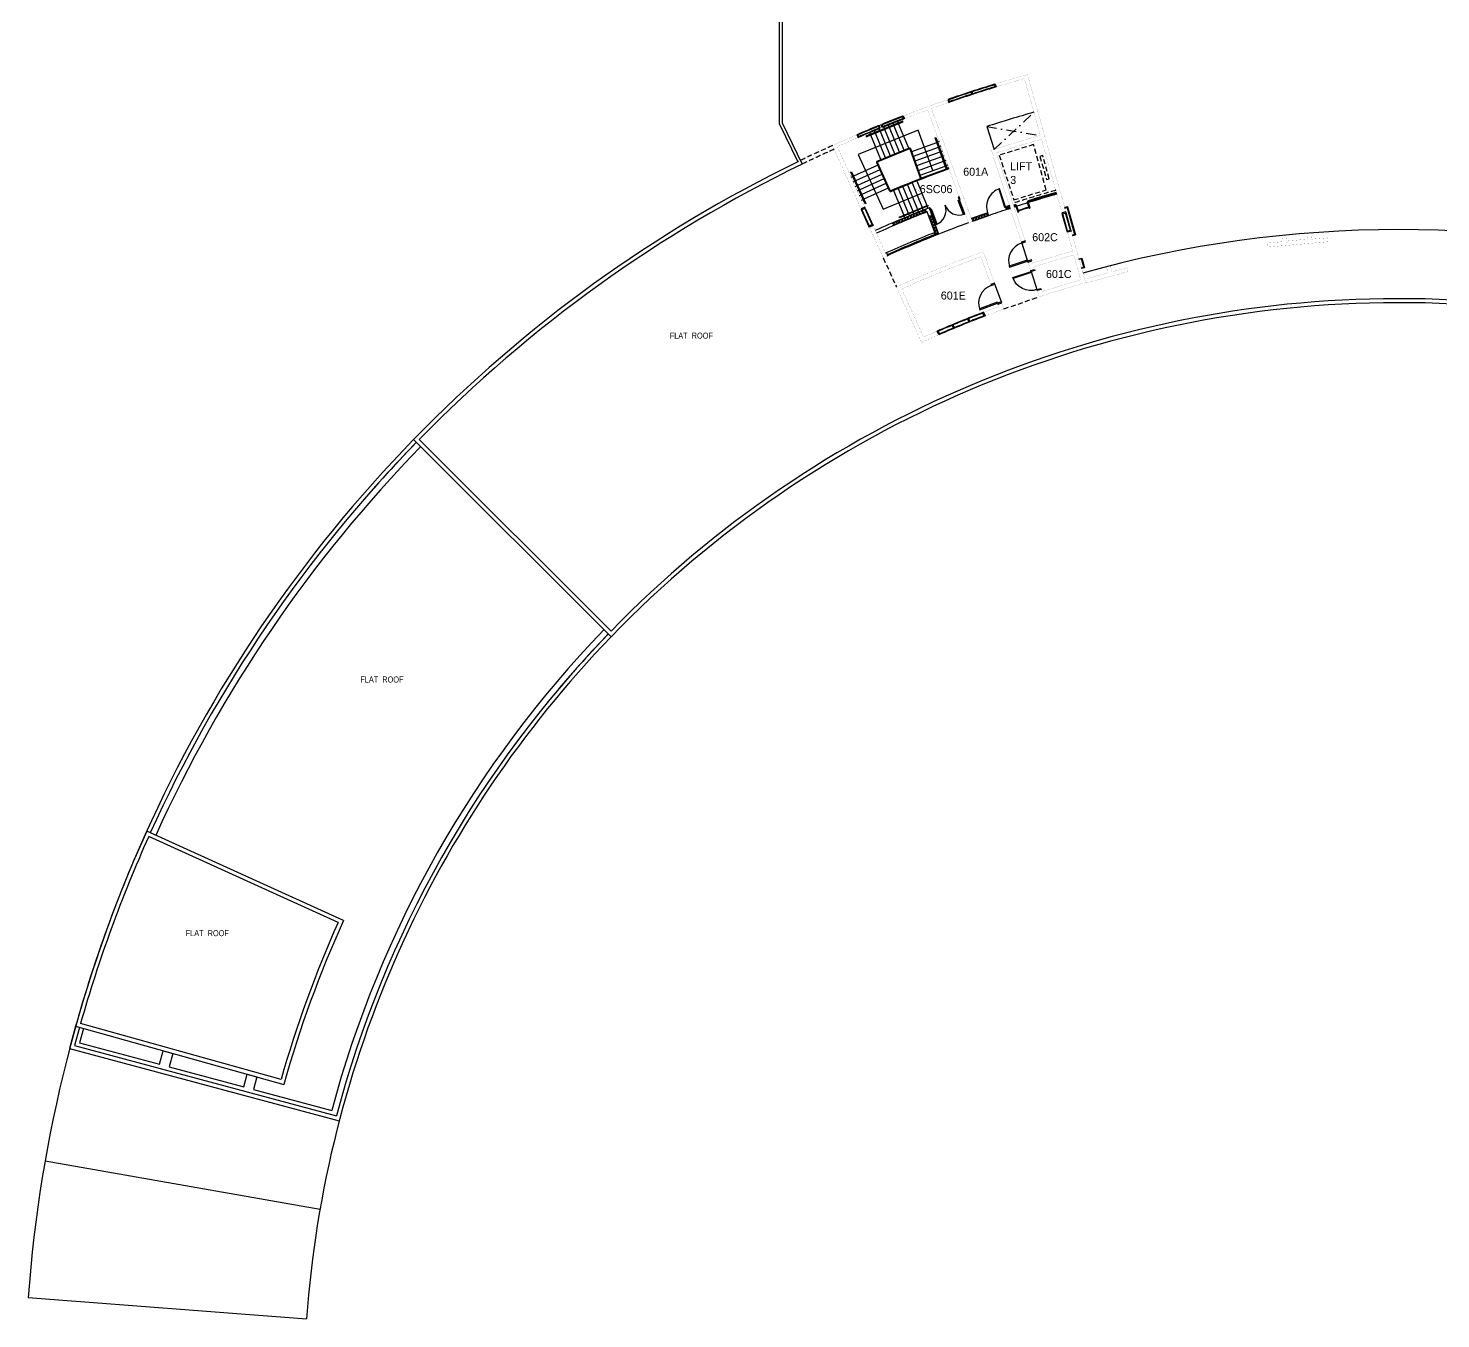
# Model space of a CAD drawing. Header units: millimetres. Extents: x -68474 to 336700, y -113450 to 53663.
# Drawn here: x -68474 to 2114, y -84576 to -20080 of the extents above; entities that cross this region are included whole.
import ezdxf

# ---------------------------------------------------------------- set-up
doc = ezdxf.new("R2010")
doc.units = ezdxf.units.MM
doc.header["$LTSCALE"] = 1000
doc.linetypes.add('s4148a$0$DASHDOT', pattern=[1, 0.5, -0.25, 0, -0.25])
doc.linetypes.add('s4148a$0$HIDDEN', pattern=[0.375, 0.25, -0.125])
for name, color, linetype in [('s4148a$0$11', 14, 'Continuous'), ('s4148a$0$20', 7, 'Continuous'), ('s4148a$0$22', 7, 'Continuous'), ('s4148a$0$23', 7, 'Continuous'), ('s4148a$0$25', 7, 'Continuous'), ('s4148a$0$30', 7, 'Continuous'), ('s4148a$0$42', 7, 'Continuous'), ('s4148a$0$48', 7, 'Continuous'), ('s4148a$0$ROOM-NO', 4, 'Continuous')]:
    doc.layers.add(name, color=color, linetype=linetype)
doc.styles.add('s4148a$0$STANDARD', font='txt')

# ---------------------------------------------------------------- blocks, each defined once
blk = doc.blocks.new('s4148a$0$D1050A')
at = {"layer": 's4148a$0$30', "color": 14, "linetype": 'Continuous'}
for points in [[(0.05, 0.2), (0.1001, 0.2), (0.1, 1.15), (0.05, 1.15)], [(0, 0), (0.05, 0), (0.05, 0.2), (0, 0.2)], [(1, 0), (1.05, 0), (1.0501, 0.2), (1, 0.2)]]:
    blk.add_lwpolyline(points, close=True, dxfattribs=at)
blk.add_arc((0.05, 0.200001), 0.950005, 0.000131, 90.000131, dxfattribs=at)
blk = doc.blocks.new('s4148a$0$D1600B')
at = {"layer": 's4148a$0$30', "color": 14, "linetype": 'Continuous'}
for points in [[(0, 0), (0.05, 0), (0.0501, 0.9), (0.1, 0.9), (0.1, 0.15), (0, 0.15), (0, 0)], [(1.6, 0), (1.55, 0), (1.5501, 0.9), (1.5, 0.9), (1.5, 0.15), (1.6, 0.15), (1.6, 0)]]:
    blk.add_lwpolyline(points, dxfattribs=at)
for centre, start, end in [((0.05, 0.15), 359.999944, 89.999944), ((1.550004, 0.149999), 89.999942, 179.999942)]:
    blk.add_arc(centre, 0.750002, start, end, dxfattribs=at)
blk = doc.blocks.new('s4148a$0$HAT15')
at = {"layer": 's4148a$0$22', "color": 14, "linetype": 'Continuous'}
for p, q in [((0, 0), (0.15, 0.15)), ((0, 0.15), (0.15, 0))]:
    blk.add_line(p, q, dxfattribs=at)
blk = doc.blocks.new('s4148a$0$CATLAD')
at = {"layer": 's4148a$0$25', "color": 10, "linetype": 'Continuous'}
blk.add_lwpolyline([(-0.15, -0.032), (-0.15, 0.468), (0, 0.468), (0, 0.436), (-0.118, 0.436), (-0.118, 0), (0, 0), (0, -0.032), (-0.15, -0.032)], dxfattribs=at)

msp = doc.modelspace()

# ---------------------------------------------------------------- linework, layer by layer
at = {"layer": 's4148a$0$11', "color": 14, "linetype": 'Continuous'}
msp.add_line((-20580.4, -29321.4), (-20533.7, -29464), dxfattribs=at)
at = {"layer": 's4148a$0$11', "color": 14, "linetype": 'Continuous', "const_width": 5}
for points in [[(-18539.5, -22395.5, 0.006105), (-20148.1, -22867.9, 0.006105)], [(-18691.6, -22594.2, 0.005375), (-20104.1, -23011.3, 0.005375)], [(-22524.1, -23644.9, 0.008611), (-24744.1, -24459, 0.008611)], [(-22474.9, -23786.6, 0.003336), (-23336.5, -24092.3, 0.003336)], [(-23524.2, -24160.6, 0.004546), (-24690.1, -24599, 0.004546)], [(-27059.2, -25402.3, 0.004892), (-28288.6, -25943.9, 0.004892)], [(-25952.2, -24939, -0.000364), (-25859.6, -24901.3, -0.000364)], [(-25895.6, -25077.9, -0.000365), (-25803, -25040.2, -0.000365)], [(-27000.1, -25540.2, 0.004161), (-28044.3, -25998.3, 0.004161)], [(-17895.3, -25434.8, 0.009771), (-20345.8, -26182.2, 0.009771)], [(-17843.2, -25627.9, 0.008996), (-20093.4, -26310.4, 0.008996)], [(-25090.1, -33003.1, -0.019226), (-20752.7, -31239.6, -0.019226)], [(-20872.5, -31496.1, 0.017577), (-24825.1, -33103.1, 0.017577)], [(-16281.7, -31213.7, 0.008805), (-18288.6, -31822.5, 0.008805)], [(-16227, -31406.1, 0.008805), (-18227.2, -32012.9, 0.008805)], [(-15630.7, -32796.4, 0.010478), (-17950.9, -33500.2, 0.010478)], [(-15877.3, -32658.2, 0.008756), (-17822.9, -33248.4, 0.008756)], [(-19971.7, -33988.3, 0.003497), (-20732.2, -34273, 0.003497)], [(-19715.8, -34107.9, 0.004358), (-20660.8, -34459.8, 0.004358)], [(-23055.3, -35219.2, 0.00318), (-23731.2, -35516.8, 0.00318)], [(-22975.9, -35402.7, 0.004042), (-23831.4, -35781.2, 0.004042)]]:
    msp.add_lwpolyline(points, format="xyb", dxfattribs=at)
for points in [[(-18539.5, -22395.5), (-16620.4, -29257.5), (-16812.9, -29311.4), (-17843.2, -25627.9)], [(-20104.1, -23011.3), (-20148.1, -22867.9)], [(-18691.6, -22594.2), (-17897, -25435.3)], [(-22474.9, -23786.6), (-22524.1, -23644.9)], [(-24744.1, -24459), (-24690.1, -24599)], [(-23524.2, -24160.6), (-21484.6, -29802.9), (-21296.6, -29734.9), (-23336.5, -24092.3)], [(-27059.2, -25402.3), (-27000.1, -25540.2)], [(-25952.2, -24938.9), (-25895.6, -25077.8)], [(-25859.6, -24901.2), (-25803, -25040.1)], [(-28288.7, -25943.9), (-26853.6, -29109.2), (-26672.1, -29027), (-28044.3, -25998.3)], [(-20093.4, -26310.4), (-18654.8, -30706.1), (-18844.9, -30768.3), (-20345.8, -26182.2)], [(-15630.7, -32796.4), (-16351, -30220.7), (-16543.5, -30274.5), (-16280.9, -31213.5)], [(-20752.7, -31239.6), (-20183.3, -32814.8), (-20371.4, -32882.8), (-20872.5, -31496.1)], [(-18288.6, -31822.5), (-18328.3, -31704), (-18518.5, -31765.7), (-18378.5, -32193.4), (-18188.3, -32131.7), (-18227.2, -32012.9)], [(-16227, -31406.1), (-15876.9, -32658.1)], [(-25090.1, -33003.1), (-23831.4, -35781.2)], [(-24825.1, -33103.1), (-23731.2, -35516.8)], [(-17822.9, -33248.4), (-17861.4, -33129.5), (-18052, -33191.3), (-17950.9, -33500.2)], [(-19715.8, -34107.9), (-19826.3, -33802.3), (-20014.2, -33870.7), (-19971.7, -33988.3)], [(-20732.2, -34273), (-20660.8, -34459.8)], [(-22975.9, -35402.7), (-23055.3, -35219.2)]]:
    msp.add_lwpolyline(points, dxfattribs=at)
at = {"layer": 's4148a$0$11', "color": 14, "linetype": 'Continuous'}
msp.add_lwpolyline([(-19396.7, -29080.7), (-19443.4, -28938.2), (-19585.8, -28984.8), (-19539.1, -29127.3)], close=True, dxfattribs=at)
msp.add_lwpolyline([(-23456.1, -29055.3), (-22978.3, -30376.8), (-23119.3, -30427.7), (-23544.6, -29251.7)], dxfattribs=at)
at = {"layer": 's4148a$0$11', "color": 14, "linetype": 'Continuous', "const_width": 5}
msp.add_lwpolyline([(-26440.7, -30020), (-25749, -31545.6), (-25568.2, -31463.6), (-26259.9, -29938)], close=True, dxfattribs=at)
at = {"layer": 's4148a$0$11', "color": 14, "linetype": 'Continuous'}
for radius, start, end in [(63905, 111.533661, 114.150828), (63755, 111.672475, 114.150294), (62655, 109.176119, 109.920625), (62505, 109.178625, 109.920736)]:
    msp.add_arc((0.1, -88499.9), radius, start, end, dxfattribs=at)
at = {"layer": 's4148a$0$20', "color": 2, "linetype": 'Continuous', "const_width": 5}
for points in [[(-6535, -31015.2), (-6552.4, -30815.9), (-5780.3, -30748.4), (-5807.9, -30434.6), (-5608.7, -30415.1), (-5582.5, -30713.9), (-4536.5, -30622.4), (-4562.7, -30323.6), (-4363.4, -30308.3), (-4335.8, -30622), (-3563.9, -30554.4), (-3546.5, -30753.7)], [(-15680.4, -32618.5), (-14513.5, -32305.9), (-14595.6, -31999.8), (-14402, -31950.1), (-14320.3, -32254.2), (-13571.9, -32053.6), (-13520.1, -32246.9), (-15628.6, -32811.8)]]:
    msp.add_lwpolyline(points, close=True, dxfattribs=at)
msp.add_lwpolyline([(-15680.4, -32618.5), (-14513.5, -32305.9)], dxfattribs=at)
at = {"layer": 's4148a$0$22', "color": 14, "linetype": 'Continuous'}
for p, q in [((-24984.6, -29844.5), (-24895.8, -29643.8)), ((-24698.2, -29723.3), (-24886, -29639.7)), ((-24841.2, -29783.6), (-24751.9, -29583.1)), ((-24554.5, -29663.1), (-24742.1, -29579.1)), ((-24697.7, -29723.1), (-24607.9, -29522.8)), ((-24410.7, -29603.3), (-24598.1, -29518.8)), ((-24554, -29662.9), (-24463.7, -29462.8)), ((-24266.7, -29543.8), (-24453.9, -29458.9)), ((-24410.2, -29603.1), (-24319.4, -29403.2)), ((-24122.6, -29484.7), (-24309.6, -29399.3)), ((-24266.2, -29543.6), (-24174.9, -29344)), ((-23978.3, -29425.9), (-24165.1, -29340.1)), ((-24122.1, -29484.5), (-24030.3, -29285.1)), ((-23833.9, -29367.5), (-24020.5, -29281.2)), ((-23977.8, -29425.7), (-23885.5, -29226.6)), ((-23689.3, -29309.4), (-23875.7, -29222.7)), ((-23833.4, -29367.3), (-23740.6, -29168.4)), ((-23544.6, -29251.7), (-23730.8, -29164.5)), ((-23688.8, -29309.2), (-23595.6, -29110.6)), ((-21347.6, -29593.8), (-21155.3, -29683.9)), ((-21206.6, -29542.9), (-21296.6, -29734.9)), ((-21205.7, -29542.6), (-21013.6, -29633.1)), ((-21064.5, -29492), (-21155, -29683.8)), ((-21063.6, -29491.7), (-20871.8, -29582.7)), ((-20922.3, -29441.4), (-21013.3, -29633)), ((-20921.4, -29441.1), (-20729.8, -29532.6)), ((-20780, -29391.2), (-20871.5, -29582.6)), ((-20779.1, -29390.9), (-20587.7, -29482.8)), ((-20637.6, -29341.3), (-20729.5, -29532.5)), ((-25128.3, -29905.9), (-25316.7, -29823.7)), ((-25270.9, -29967.3), (-25183.1, -29766.2)), ((-24985.1, -29844.7), (-25173.3, -29762)), ((-25127.8, -29905.7), (-25039.5, -29704.8)), ((-24841.7, -29783.8), (-25029.7, -29700.7))]:
    msp.add_line(p, q, dxfattribs=at)
at = {"layer": 's4148a$0$23', "color": 14, "linetype": 'Continuous'}
for p, q in [((-16557.1, -30226.3), (-16799.4, -29359.5)), ((-16533, -30219.5), (-16775.3, -29352.7)), ((-16388.5, -30179.2), (-16630.8, -29312.4)), ((-16364.5, -30172.5), (-16606.8, -29305.7))]:
    msp.add_line(p, q, dxfattribs=at)
at = {"layer": 's4148a$0$23', "color": 14, "linetype": 's4148a$0$HIDDEN'}
for p, q in [((-25746.4, -31554.8), (-25090.1, -33003.1)), ((-19715.8, -34107.9), (-17950.9, -33500.2))]:
    msp.add_line(p, q, dxfattribs=at)
at = {"layer": 's4148a$0$23', "color": 1, "linetype": 'Continuous'}
for p, q in [((-49213.4, -40629.8), (-39348, -50495.2)), ((-48932.3, -40628.1), (-39350.3, -50210.1)), ((-52718.5, -64668.3), (-62555.8, -60210.9)), ((-52982.7, -64767.9), (-62455.8, -60475.7)), ((-55841.5, -72622.4), (-65857.5, -69822)), ((-66104.2, -69960.1), (-55703.3, -72868.9)), ((-67629.1, -76676.4), (-53891, -79098.8)), ((-68473.5, -83511.8), (-54564, -84576))]:
    msp.add_line(p, q, dxfattribs=at)
for points in [[(-30949.9, -18249.9), (-30949.9, -24834), (-30020.4, -26756.4)], [(-30799.9, -18249.9), (-30799.9, -24799.9), (-29798.5, -26870.9)]]:
    msp.add_lwpolyline(points, dxfattribs=at)
at = {"layer": 's4148a$0$23', "color": 14, "linetype": 'Continuous'}
for points in [[(-21316.8, -23396), (-21363.4, -23253.4), (-21315.9, -23237.9), (-21269.3, -23380.5)], [(-20148.1, -22867.9), (-20104.1, -23011.3), (-20151.9, -23026), (-20195.9, -22882.6)], [(-22524.1, -23644.9), (-22474.9, -23786.6), (-22427.7, -23770.2), (-22476.9, -23628.5)], [(-24744.1, -24459), (-24690.1, -24598.9), (-24736.7, -24616.9), (-24790.7, -24477)], [(-27059.2, -25402.3), (-27000.1, -25540.2), (-26954.1, -25520.5), (-27013.2, -25382.6)], [(-25895.6, -25077.8), (-25952.2, -24938.9), (-25998.5, -24957.8), (-25941.9, -25096.7)], [(-25803, -25040.1), (-25859.6, -24901.2), (-25813.3, -24882.3), (-25756.7, -25021.2)], [(-26853.6, -29109.2), (-26832.9, -29154.8), (-26650.8, -29072.2), (-26671.5, -29026.6)], [(-26461.3, -29974.4), (-26832.9, -29154.7), (-26650.8, -29072.2), (-26279.2, -29891.9)], [(-26438.5, -29964), (-26810.1, -29144.4), (-26673.5, -29082.5), (-26301.9, -29902.1)], [(-16812.9, -29311.4), (-16799.4, -29359.6), (-16606.8, -29305.7), (-16620.3, -29257.5)], [(-16681.1, -29041), (-16674.4, -29065), (-16529.8, -29024.6), (-16536.5, -29000.6)], [(-16536.6, -29000.6), (-16146, -30397), (-16170, -30403.7), (-16560.6, -29007.3)], [(-16162.3, -30375.6), (-16539.5, -29027.3), (-16544.2, -29028.6), (-16167, -30376.9)], [(-26440.7, -30020), (-26461.3, -29974.5), (-26279.2, -29891.9), (-26258.6, -29937.4)], [(-16543.6, -30274.5), (-16557.1, -30226.4), (-16364.5, -30172.5), (-16351, -30220.6)], [(-16146, -30397), (-16152.7, -30372.9), (-16297.2, -30413.3), (-16290.5, -30437.4)], [(-21459.8, -34773.2), (-21533.9, -34587.4), (-21487.5, -34568.9), (-21413.4, -34754.7)], [(-20732.2, -34273), (-20660.8, -34459.8), (-20707.5, -34477.7), (-20778.9, -34290.9)], [(-22975.9, -35402.7), (-23055.3, -35219.2), (-23009.4, -35199.3), (-22930, -35382.8)], [(-22231.6, -35087.6), (-22308.4, -34902.9), (-22262.2, -34883.7), (-22185.4, -35068.4)]]:
    msp.add_lwpolyline(points, close=True, dxfattribs=at)
at = {"layer": 's4148a$0$23', "color": 2, "linetype": 'Continuous'}
for points in [[(-66104.2, -69960.1), (-66406.1, -71068.8), (-52929.1, -74679.9)], [(-65911.2, -70012.7), (-66160.4, -70927.6), (-53072.7, -74434.4)], [(-65718.2, -70065.3), (-65914.7, -70786.4), (-61906.3, -71860.1), (-61725.1, -71184.8), (-61243.7, -71319.4), (-61423.4, -71989.5), (-57704.5, -72986), (-57535.6, -72356.5), (-57054.2, -72491.1), (-57221.6, -73115.4), (-53310.7, -74163.5)]]:
    msp.add_lwpolyline(points, dxfattribs=at)
at = {"layer": 's4148a$0$23', "color": 14, "linetype": 'Continuous'}
for radius, start, end in [(68655, 107.107564, 109.110456), (68630, 108.129881, 109.110442), (68505, 107.114711, 109.110375), (68630, 107.107578, 108.088169), (68530, 107.10765, 108.08815), (68530, 108.129931, 109.110389), (68655, 111.167281, 112.085283), (68630, 111.167281, 112.085283), (68530, 111.167414, 112.085097), (68505, 111.167414, 112.085097), (68655, 112.252192, 113.170228), (68630, 112.252192, 113.170228), (68530, 112.252372, 113.170164), (68505, 112.252372, 113.170164), (58055, 110.923103, 113.398894), (57855, 110.923108, 113.398897), (58030, 110.972492, 111.723694), (57880, 110.972633, 111.723644), (58030, 112.598389, 113.3495), (57880, 112.598442, 113.349375), (58030, 111.773017, 112.548989), (57880, 111.773094, 112.548914)]:
    msp.add_arc((0.1, -88499.9), radius, start, end, dxfattribs=at)
at = {"layer": 's4148a$0$23', "color": 1, "linetype": 's4148a$0$HIDDEN'}
for radius, start, end in [(68655, 114.333208, 115.929628), (68455.1, 114.333086, 115.804533)]:
    msp.add_arc((0.1, -88499.9), radius, start, end, dxfattribs=at)
at = {"layer": 's4148a$0$23', "color": 1, "linetype": 'Continuous'}
for radius, start, end in [(68655, 115.929628, 135.792783), (68455, 115.804533, 135.627714), (58355, 74.3255, 105.6745), (54905, 44.323931, 135.782614), (54705, 44.113033, 135.994947), (68655, 135.792783, 175.833375), (68455, 135.792783, 155.666711), (68455, 135.795097, 139.916083), (68155.3, 135.792783, 155.6669), (54705, 135.994964, 175.886733), (55204.9, 135.994964, 164.947569), (54905, 135.994964, 165.157075), (54905, 135.991339, 139.895483), (68655, 155.666631, 164.333186), (68455, 155.833942, 164.165706), (58055, 155.871486, 164.127894), (57855, 155.674511, 164.325275)]:
    msp.add_arc((0.1, -88499.9), radius, start, end, dxfattribs=at)
at = {"layer": 's4148a$0$25', "color": 10, "linetype": 's4148a$0$DASHDOT'}
for p, q in [((-20203.1, -26135.7), (-18220, -24279.5)), ((-20576.6, -24995.3), (-17895.3, -25434.8))]:
    msp.add_line(p, q, dxfattribs=at)
at = {"layer": 's4148a$0$25', "color": 10, "linetype": 'Continuous'}
for p, q in [((-26380.9, -25380.5), (-26415.2, -25296.8)), ((-26149.6, -25285.7), (-26183.9, -25202)), ((-25630.1, -26552.8), (-26134.5, -25322.5)), ((-25918.2, -25190.9), (-25952.5, -25107.2)), ((-25903.2, -25227.7), (-25398.6, -26458.4)), ((-25686.9, -25096.1), (-25721.2, -25012.4)), ((-25167.5, -26363.1), (-25671.8, -25133.2)), ((-25455.5, -25001.3), (-25489.8, -24917.6)), ((-24936.2, -26268.3), (-25440.5, -25038.5)), ((-25224.3, -24906.6), (-25258.6, -24822.9)), ((-24704.9, -26173.5), (-25209.3, -24943.2)), ((-25026.4, -24729.9), (-24992.8, -24812)), ((-24473.5, -26078.6), (-24977.5, -24849.1)), ((-20576.6, -24995.3), (-20203.1, -26135.7)), ((-25861.4, -26647.6), (-26365.8, -25417.3)), ((-24457.2, -26073.2), (-26039.9, -26720.7)), ((-24442.1, -26110.3), (-26024.7, -26758)), ((-23846.6, -27563.3), (-24371.5, -26111.2)), ((-24321.2, -26241), (-23074, -25789.8)), ((-24236.1, -26476), (-22988.9, -26024.8)), ((-22950.9, -25745.3), (-23035.5, -25775.9)), ((-22865.8, -25980.3), (-22950.4, -26010.9)), ((-25440.9, -28206.5), (-26074.3, -26808)), ((-25404.5, -28190.1), (-26038, -26791.6)), ((-23884.9, -27574.9), (-24409.1, -26124.9)), ((-24151.1, -26711.1), (-22903.9, -26259.9)), ((-24066, -26946.2), (-22818.8, -26495)), ((-23981, -27181.3), (-22733.8, -26730.1)), ((-22780.8, -26215.4), (-22865.4, -26246)), ((-22695.7, -26450.5), (-22780.3, -26481.1)), ((-22610.7, -26685.6), (-22695.3, -26716.2)), ((-27350.8, -27529.5), (-27268.5, -27492.2)), ((-26022.9, -26928), (-27232.4, -27475.9)), ((-25919.7, -27155.7), (-27129.2, -27703.6)), ((-25816.5, -27383.4), (-27026, -27931.3)), ((-23895.9, -27416.4), (-22648.7, -26965.2)), ((-22525.7, -26920.7), (-22610.3, -26951.3)), ((-27247.5, -27757.2), (-27165.2, -27719.9)), ((-27144.3, -27984.9), (-27062, -27947.6)), ((-27041.1, -28212.6), (-26958.8, -28175.3)), ((-25713.4, -27611.1), (-26922.9, -28159)), ((-25610.2, -27838.8), (-26819.7, -28386.7)), ((-25507.1, -28066.6), (-26716.6, -28614.5)), ((-25230.2, -28187.9), (-24725.8, -29418.6)), ((-24998.8, -28093), (-24494.4, -29323.7)), ((-24767.5, -27998.2), (-24263.1, -29228.9)), ((-24536.2, -27903.4), (-24031.8, -29134.1)), ((-24304.8, -27808.6), (-23800.4, -29039.3)), ((-24073.5, -27713.8), (-23569.1, -28944.4)), ((-26937.9, -28440.3), (-26855.6, -28403)), ((-26834.7, -28668), (-26752.4, -28630.7)), ((-18547.1, -28783.9), (-18454.2, -29067.9)), ((-18547.1, -28783.9), (-18454.2, -29067.9)), ((-18508.8, -28772), (-18416, -29055.7)), ((-18508.8, -28772), (-18416, -29055.7)), ((-24710.7, -29455.6), (-24672.9, -29547.8)), ((-24479.4, -29360.7), (-24441.5, -29453.1)), ((-24210.2, -29358), (-24247.9, -29266.2)), ((-23979.1, -29262.7), (-24016.6, -29171.1)), ((-23747, -29169.6), (-23785.3, -29076.1)), ((-23514.2, -29078.4), (-23554.2, -28981)), ((-19119.4, -28964.6), (-19024.5, -29254.5)), ((-19119.4, -28964.6), (-19024.5, -29254.5)), ((-19081.2, -28952.4), (-18986.3, -29242.3)), ((-19081.2, -28952.4), (-18986.3, -29242.3)), ((-18845, -30767.7), (-18518.5, -31765.7)), ((-18378.5, -32193.4), (-18052, -33191.3)), ((-19826.3, -33802.3), (-20183.3, -32814.8))]:
    msp.add_line(p, q, dxfattribs=at)
for points in [[(-23272.2, -27190.8), (-24004, -25167.8), (-26993.9, -26393.2), (-25757.4, -29123), (-23821.2, -28329.1)], [(-22596.6, -27108.7), (-23158.4, -25554.5), (-23120.8, -25540.9), (-22559, -27094.9)]]:
    msp.add_lwpolyline(points, dxfattribs=at)
for points in [[(-24761.4, -24717.3), (-26612.4, -25474.9), (-26597.2, -25511.9), (-24746.2, -24754.3)], [(-27335.3, -27247.9), (-26613, -28842), (-26649.4, -28858.5), (-27371.7, -27264.4)], [(-24957.2, -29513.4), (-23522.7, -28925.6), (-23507.5, -28962.6), (-24942, -29550.4)]]:
    msp.add_lwpolyline(points, close=True, dxfattribs=at)
at = {"layer": 's4148a$0$25', "color": 10, "linetype": 'Continuous', "const_width": 5}
msp.add_lwpolyline([(-23892.9, -28824.7), (-23823.3, -28328.8), (-24217.3, -28021)], dxfattribs=at)
at = {"layer": 's4148a$0$25', "color": 10, "linetype": 'Continuous'}
for centre, radius, start, end in [((0.1, -88499.9), 66755, 105.839489, 107.9538), ((-24432.6, -26133.3), 65, 19.877231, 112.254425), ((-24432.7, -26133.4), 25, 19.870517, 112.268253), ((-26015.2, -26780.9), 65, 112.338206, 204.567169), ((-26015.2, -26781.2), 25, 112.263997, 204.590117), ((1.7, -88503.9), 65422.1, 110.093917, 112.820764), ((16.9, -88540.8), 65422.1, 110.09545, 112.820764), ((-25381.7, -28179.7), 65, 204.371258, 292.359692), ((-25381.7, -28179.8), 25, 204.346956, 292.373431), ((-23909.2, -27581), 25, 292.274844, 19.855211), ((-23909.1, -27581), 65, 358.850717, 19.872169), ((0.1, -88499.9), 62595, 107.827336, 107.895831), ((0.1, -88499.9), 62595, 107.827336, 107.895831), ((-19143.1, -28972.3), 65, 17.821883, 108.100539), ((-19143.1, -28972.3), 65, 17.821883, 108.100539), ((0.1, -88499.9), 62505, 107.253933, 107.7673), ((0.1, -88499.9), 62505, 107.253933, 107.7673), ((-18484.9, -28764.6), 65, 108.100539, 197.238558), ((-18484.9, -28764.6), 65, 108.100539, 197.238558), ((-18484.9, -28764.6), 25, 108.145578, 197.203747), ((-18484.9, -28764.6), 25, 108.145578, 197.203747), ((0.1, -88499.9), 62595, 105.853733, 107.195542), ((0.1, -88499.9), 62595, 105.853733, 107.195542), ((0.1, -88499.9), 62505, 105.854061, 107.217167), ((0.1, -88499.9), 62505, 105.854061, 107.217167), ((0.1, -88499.9), 62555, 105.853878, 107.194972), ((0.1, -88499.9), 62555, 105.853878, 107.194972), ((0.1, -88499.9), 62505, 108.216122, 109.178636), ((0.1, -88499.9), 62555, 107.827147, 107.895831), ((0.1, -88499.9), 62555, 107.827147, 107.895831), ((0.1, -88499.9), 62505, 107.804064, 107.895831), ((0.1, -88499.9), 62505, 107.804064, 107.895831), ((-19143.1, -28972.3), 24.9, 17.998694, 108.145578), ((-19143.1, -28972.3), 24.9, 17.998694, 108.145578), ((-19005.4, -29248.4), 20.1, 197.712011, 17.712011), ((-19005.4, -29248.4), 20.1, 197.712011, 17.712011), ((0.1, -88499.9), 62280, 107.250483, 107.765856), ((0.1, -88499.9), 62280, 107.250483, 107.765856), ((0.1, -88499.9), 62255, 107.250483, 107.765856), ((0.1, -88499.9), 62255, 107.250483, 107.765856), ((-18435.1, -29061.8), 20.1, 197.712011, 17.712011), ((-18435.1, -29061.8), 20.1, 197.712011, 17.712011), ((0.1, -88499.9), 62505.4, 110.104, 111.570878)]:
    msp.add_arc(centre, radius, start, end, dxfattribs=at)
at = {"layer": 's4148a$0$25', "color": 10, "linetype": 's4148a$0$HIDDEN'}
msp.add_arc((0.1, -88499.9), 62705, 105.853333, 107.896453, dxfattribs=at)
at = {"layer": 's4148a$0$30', "color": 2, "linetype": 'Continuous'}
for p, q in [((-23216.9, -30304.8), (-23165.8, -30445.9)), ((-23216.9, -30304.8), (-23165.8, -30445.9)), ((-25584.1, -31305.7), (-25522.7, -31442.7)), ((-25584.1, -31305.7), (-25522.7, -31442.7))]:
    msp.add_line(p, q, dxfattribs=at)
at = {"layer": 's4148a$0$30', "color": 14, "linetype": 'Continuous'}
msp.add_lwpolyline([(-19633.3, -29000.4), (-19928.9, -28097.6), (-19976.4, -28113.1), (-19680.9, -29016), (-19585.8, -28984.8), (-19539.1, -29127.4), (-19586.7, -29142.9), (-19633.3, -29000.4)], dxfattribs=at)
msp.add_lwpolyline([(-20486.3, -29448.4), (-20533.7, -29464), (-20580.4, -29321.4), (-20532.9, -29305.9)], close=True, dxfattribs=at)
msp.add_arc((-19633.3, -29000.4), 950, 108.130003, 198.755864, dxfattribs=at)
at = {"layer": 's4148a$0$30', "color": 2, "linetype": 'Continuous'}
for radius, start, end in [(62655.5, 111.703847, 114.145814), (62655.5, 111.703847, 114.145814), (62505.5, 111.708233, 114.145814), (62505.5, 111.708233, 114.145814), (62555.5, 111.752531, 114.099933), (62555.5, 111.752531, 114.099933)]:
    msp.add_arc((0.1, -88499.9), radius, start, end, dxfattribs=at)
at = {"layer": 's4148a$0$42', "color": 10, "linetype": 's4148a$0$HIDDEN'}
for points in [[(-17602.2, -28159.9), (-18235.2, -25896.7), (-19951.7, -26421.8), (-19220.4, -28655.7)], [(-17446.7, -27601.6), (-17769.9, -26446), (-17914.4, -26486.4), (-17591.2, -27642)]]:
    msp.add_lwpolyline(points, close=True, dxfattribs=at)

# ---------------------------------------------------------------- block references
at = {"zscale": 1000}
for name, p, xscale, yscale, rotation in [('s4148a$0$D1600B', (-21951.5, -28511.2), 999.998, 999.998, 199.881055), ('s4148a$0$HAT15', (-19585.8, -28984.8), 999.9970000000001, 999.9970000000001, 288.1300299999999), ('s4148a$0$HAT15', (-23476.4, -29440.2), 999.9979999999999, 999.9979999999999, 289.881055), ('s4148a$0$HAT15', (-23425.4, -29581.3), 999.9979999999999, 999.9979999999999, 289.881055), ('s4148a$0$HAT15', (-23374.4, -29722.4), 999.9979999999999, 999.9979999999999, 289.881055), ('s4148a$0$HAT15', (-23323.4, -29863.5), 999.9979999999999, 999.9979999999999, 289.881055), ('s4148a$0$HAT15', (-23272.4, -30004.6), 999.9979999999999, 999.9979999999999, 289.881055), ('s4148a$0$HAT15', (-23221.4, -30145.7), 999.9979999999999, 999.9979999999999, 289.881055), ('s4148a$0$HAT15', (-23170.4, -30286.8), 999.9979999999999, 999.9979999999999, 289.881055), ('s4148a$0$D1050A', (-18328.3, -31704), 999.9950000000001, 999.9950000000001, 108.116867), ('s4148a$0$CATLAD', (-15953.9, -31640.7), 999.9990000000001, 999.9990000000001, 195.624097), ('s4148a$0$D1050A', (-18188.3, -32131.7), 999.9939999999999, -999.994, 288.143276), ('s4148a$0$D1050A', (-19826.3, -33802.3), 999.998, 999.998, 109.881055)]:
    msp.add_blockref(name, p, dxfattribs=dict(at, xscale=xscale, yscale=yscale, rotation=rotation))

# ---------------------------------------------------------------- texts
at = {"layer": 's4148a$0$48', "color": 15, "linetype": 'Continuous', "style": 's4148a$0$STANDARD', "width": 0.8}
for p in [(-36416.1, -35592.2), (-51878.9, -52777.9), (-60605.9, -65455.3)]:
    msp.add_text('FLAT  ROOF', height=300, dxfattribs=at).set_placement(p)
at = {"layer": 's4148a$0$ROOM-NO', "style": 's4148a$0$STANDARD'}
for s, p in [('LIFT', (-19404.6, -27177.7)), ('601A', (-21749.8, -27451.5)), ('3', (-19400.1, -27860.7)), ('6SC06', (-23923.6, -28320.5)), ('602C', (-18300.7, -30723.1)), ('601C', (-17614.1, -32560.5)), ('601E', (-22870.7, -33638.8))]:
    msp.add_text(s, height=400, dxfattribs=at).set_placement(p)

doc.saveas('drawing.dxf')
